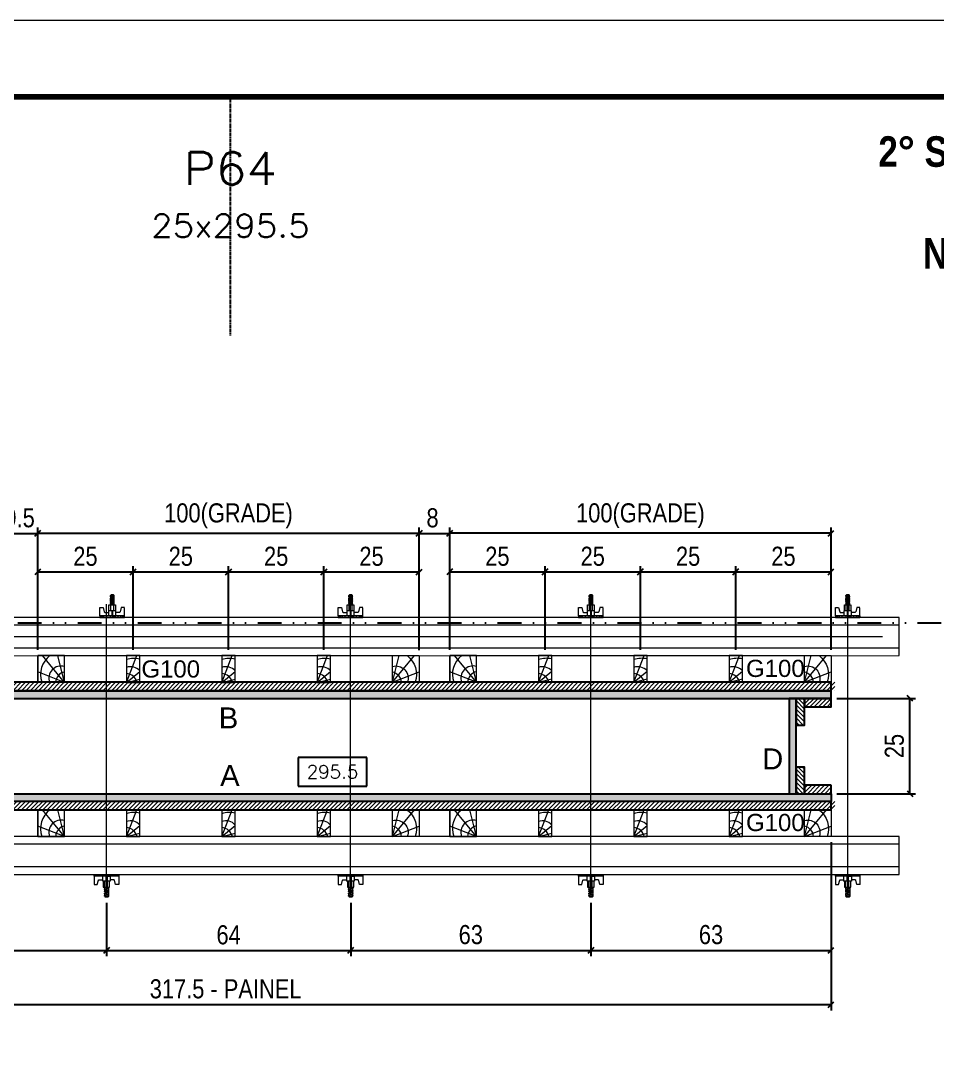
# Model space of a CAD drawing. Extents: x 13741 to 27878, y -21631 to 6985.
# Drawn here: x 15063 to 15544, y -448 to 93 of the extents above; entities that cross this region are included whole.
import ezdxf
from ezdxf.enums import TextEntityAlignment as Align

# ---------------------------------------------------------------- set-up
doc = ezdxf.new("R2010")
doc.units = 0
for name, pattern in [('DASHED', [0.75, 0.5, -0.25]), ('DIVIDE2', [0.625, 0.25, -0.125, 0, -0.125, 0, -0.125]), ('HIDDEN', [0.375, 0.25, -0.125])]:
    doc.linetypes.add(name, pattern=pattern)
for name, color, linetype in [('CHAPA', 1, 'Continuous'), ('COTA', 241, 'Continuous'), ('NOMENCLATURA', 7, 'Continuous'), ('Nível', 160, 'Continuous'), ('SARRAFO', 251, 'Continuous'), ('Texto de Titulo', 7, 'Continuous'), ('Texto Qtd Sarr', 242, 'Continuous'), ('TEXTO_GERAL', 7, 'Continuous')]:
    doc.layers.add(name, color=color, linetype=linetype)
for name, color, linetype, lineweight in [('Folhas', 255, 'Continuous', 9), ('Hachura', 251, 'Continuous', 9), ('Madeira', 126, 'Continuous', 18), ('Perfil Metálico', 224, 'Continuous', 18), ('SARRAFO DE PRESSAO', 251, 'DASHED', 9), ('Texto Seção', 7, 'Continuous', 15)]:
    doc.layers.add(name, color=color, linetype=linetype, lineweight=lineweight)
doc.styles.add('ARIAL', font='arial.ttf')
doc.styles.add('COTA TECNICA 2X', font='techl___.ttf', dxfattribs={"height": 10})
doc.styles.add('ROMANC', font='techb___.ttf', dxfattribs={"height": 2.5})
doc.styles.add('ROMANS', font='romans.shx')
doc.styles.add('SANSSERIF', font='sas_____.pfb')
doc.dimstyles.new('SECAO PILAR', dxfattribs={"dimtxt": 10, "dimasz": 3, "dimexe": 3, "dimexo": 3, "dimgap": 3, "dimtad": 1, "dimdec": 1, "dimlfac": 0.5, "dimzin": 12, "dimdsep": 46, "dimtxsty": 'COTA TECNICA 2X', "dimblk1": 'OBLIQUE', "dimblk2": 'OBLIQUE', "dimsah": 1, "dimcen": 0.9, "dimclrd": 256, "dimclre": 256, "dimclrt": 256, "dimadec": 1, "dimazin": 3, "dimtfac": 1, "dimtdec": 1, "dimtmove": 0, "dimatfit": 3, "dimfxl": 1, "dimtolj": 1, "dimtzin": 12, "dimarcsym": 0})
doc.dimstyles.new('SECÇÃO 2', dxfattribs={"dimtxt": 7, "dimasz": 6, "dimexe": 0.18, "dimexo": 2, "dimgap": -4, "dimtad": 3, "dimdec": 1, "dimlfac": 0.5, "dimzin": 12, "dimdsep": 46, "dimtxsty": 'ROMANS', "dimblk": 'ARCHTICK', "dimcen": 0.09, "dimse1": 1, "dimse2": 1, "dimsd1": 1, "dimsd2": 1, "dimclrd": 180, "dimclre": 5, "dimclrt": 1, "dimadec": 0, "dimazin": 3, "dimtfac": 1, "dimtdec": 1, "dimtofl": 0, "dimtmove": 0, "dimatfit": 3, "dimldrblk": 'ARCHTICK', "dimfxl": 1, "dimtolj": 1, "dimtzin": 0, "dimarcsym": 0})

# ---------------------------------------------------------------- blocks, each defined once
blk = doc.blocks.new('9999999999')
at = {"layer": 'Folhas'}
blk.add_lwpolyline([(98138.98, 34190.21), (99623.98, 34190.21), (99623.98, 35240.21), (98138.98, 35240.21)], close=True, dxfattribs=at)
at = {"layer": 'Folhas', "color": 30, "const_width": 3}
blk.add_lwpolyline([(98213.98, 34230.21), (99583.98, 34230.21), (99583.98, 35200.21), (98213.98, 35200.21)], close=True, dxfattribs=at)
blk = doc.blocks.new('*D1432')
at = {"layer": 'COTA', "color": 180, "lineweight": -2, "transparency": 16777216}
for p, q in [((15245.02, -292.98), (15209.02, -292.98)), ((15209.02, -292.98), (15209.02, -307.98)), ((15245.02, -307.98), (15245.02, -292.98)), ((15209.02, -307.98), (15245.02, -307.98))]:
    blk.add_line(p, q, dxfattribs=at)
at = {"layer": 'Defpoints', "color": 0, "transparency": 16777216}
for p in [(14875.47, -311.98), (15466.47, -311.98), (15466.47, -311.98)]:
    blk.add_point(p, dxfattribs=at)
at = {"layer": 'COTA', "color": 1, "transparency": 16777216, "insert": (15227.02, -300.48), "char_height": 7, "attachment_point": 5, "style": 'ROMANS'}
blk.add_mtext('\\A1;295.5', dxfattribs=at)
blk = doc.blocks.new('_ArchTick')
at = {"color": 0, "linetype": 'ByBlock', "const_width": 0.15}
blk.add_lwpolyline([(-0.5, -0.5), (0.5, 0.5)], dxfattribs=at)
blk = doc.blocks.new('_Oblique')
at = {"color": 0, "linetype": 'ByBlock', "lineweight": -2}
blk.add_line((-0.5, -0.5), (0.5, 0.5), dxfattribs=at)
blk = doc.blocks.new('*D1433')
at = {"layer": 'COTA', "lineweight": -2, "transparency": 16777216}
for p, q in [((14853.47, -337.37), (14853.47, -425.54)), ((15488.47, -337.33), (15488.47, -425.54)), ((14853.47, -422.54), (15488.47, -422.54))]:
    blk.add_line(p, q, dxfattribs=at)
at = {"layer": 'Defpoints', "color": 0, "transparency": 16777216}
for p in [(14853.47, -334.37), (15488.47, -334.33), (15488.47, -422.54)]:
    blk.add_point(p, dxfattribs=at)
at = {"layer": 'COTA', "lineweight": -2, "transparency": 16777216, "xscale": 3, "yscale": 3, "zscale": 3, "rotation": 180}
blk.add_blockref('_Oblique', (14853.47, -422.54), dxfattribs=at)
at = {"layer": 'COTA', "lineweight": -2, "transparency": 16777216, "xscale": 3, "yscale": 3, "zscale": 3}
blk.add_blockref('_Oblique', (15488.47, -422.54), dxfattribs=at)
at = {"layer": 'COTA', "transparency": 16777216, "insert": (15170.97, -414.32), "char_height": 10, "attachment_point": 5, "style": 'COTA TECNICA 2X'}
blk.add_mtext('\\A1;317.5 - PAINEL', dxfattribs=at)
blk = doc.blocks.new('*D1435')
at = {"layer": 'COTA', "lineweight": -2, "transparency": 16777216}
for p, q in [((15488.47, -337.38), (15488.47, -397.11)), ((15362.54, -369.15), (15362.54, -397.11)), ((15362.54, -394.11), (15488.47, -394.11))]:
    blk.add_line(p, q, dxfattribs=at)
at = {"layer": 'Defpoints', "color": 0, "transparency": 16777216}
for p in [(15488.47, -334.38), (15362.54, -366.15), (15488.47, -394.11)]:
    blk.add_point(p, dxfattribs=at)
at = {"layer": 'COTA', "lineweight": -2, "transparency": 16777216, "xscale": 3, "yscale": 3, "zscale": 3, "rotation": 180}
blk.add_blockref('_Oblique', (15362.54, -394.11), dxfattribs=at)
at = {"layer": 'COTA', "lineweight": -2, "transparency": 16777216, "xscale": 3, "yscale": 3, "zscale": 3}
blk.add_blockref('_Oblique', (15488.47, -394.11), dxfattribs=at)
at = {"layer": 'COTA', "transparency": 16777216, "insert": (15425.5, -385.89), "char_height": 10, "attachment_point": 5, "style": 'COTA TECNICA 2X'}
blk.add_mtext('\\A1;63', dxfattribs=at)
blk = doc.blocks.new('*D1453')
at = {"layer": 'COTA', "lineweight": -2, "transparency": 16777216}
for p, q in [((15491.47, -261.98), (15532.77, -261.98)), ((15529.77, -311.98), (15529.77, -261.98)), ((15491.47, -311.98), (15532.77, -311.98))]:
    blk.add_line(p, q, dxfattribs=at)
at = {"layer": 'Defpoints', "color": 0, "transparency": 16777216}
for p in [(15488.47, -261.98), (15529.77, -261.98), (15488.47, -311.98)]:
    blk.add_point(p, dxfattribs=at)
at = {"layer": 'COTA', "lineweight": -2, "transparency": 16777216, "xscale": 3, "yscale": 3, "zscale": 3}
for p, rotation in [((15529.77, -261.98), 90), ((15529.77, -311.98), 270)]:
    blk.add_blockref('_Oblique', p, dxfattribs=dict(at, rotation=rotation))
at = {"layer": 'COTA', "transparency": 16777216, "insert": (15521.66, -286.98), "char_height": 10, "attachment_point": 5, "rotation": 90, "style": 'COTA TECNICA 2X'}
blk.add_mtext('\\A1;25', dxfattribs=at)
blk = doc.blocks.new('C')
at = {"layer": 'Hachura', "color": 0}
for p, q in [((0, 3.22), (0, -3.22)), ((0.45, 3.22), (0, 3.22)), ((0.46, 3.16), (0, 3.16)), ((0.46, 3.05), (0, 3.05)), ((0.46, 2.88), (0, 2.88)), ((0, 2.75), (0, -1.16)), ((0.45, -3.23), (0.45, 3.22)), ((0.45, 3.22), (2.58, 3.22)), ((2.58, 3.22), (2.58, 2.39)), ((0.46, 2.65), (0, 2.65)), ((0.46, 2.23), (0, 2.23)), ((0.46, 1.51), (0, 1.51)), ((0.39, 0.49), (0.17, 0.49)), ((1.74, 0.97), (0.45, 0.97)), ((1.45, 0.1), (0.45, 0.1)), ((1.35, 1.94), (1.35, 0.96)), ((2.58, 2.39), (1.47, 2.09)), ((1.74, -0.97), (1.74, 0.97)), ((1.74, 0.97), (1.74, 0.84)), ((1.74, 0.97), (1.74, 0.84)), ((1.74, 0.84), (3.35, 0.84)), ((3.35, 0.45), (1.74, 0.45)), ((3.32, 0.84), (3.32, -0.84)), ((3.35, 0.84), (3.35, -0.84)), ((3.68, 0.45), (3.35, 0.45)), ((3.84, -0.52), (3.35, 0.45)), ((3.35, 0.06), (3.67, -0.57)), ((3.68, 0.45), (4.16, -0.52)), ((3.72, 0.5), (4.25, -0.57)), ((4.37, -0.55), (3.83, 0.53)), ((4.15, 0.45), (3.93, 0.45)), ((4.42, -0.52), (3.93, 0.45)), ((4.15, 0.45), (4.26, 0.45)), ((4.26, 0.45), (4.74, -0.52)), ((4.3, 0.5), (4.83, -0.57)), ((4.95, -0.55), (4.41, 0.53)), ((4.51, 0.45), (4.84, 0.45)), ((5, -0.52), (4.51, 0.45)), ((4.84, 0.45), (5.32, -0.52)), ((4.88, 0.5), (5.41, -0.57)), ((5.53, -0.55), (4.99, 0.53)), ((5.58, -0.52), (5.09, 0.45)), ((5.42, 0.45), (5.09, 0.45)), ((5.58, -0.52), (5.09, 0.45)), ((5.42, 0.45), (5.74, -0.19)), ((5.46, 0.5), (5.74, -0.07)), ((5.74, 0.19), (5.57, 0.53)), ((5.74, 0.32), (5.68, 0.45)), ((5.68, 0.45), (5.74, 0.45)), ((5.74, 0.45), (5.9, 0.29)), ((5.74, 0.45), (5.74, -0.52)), ((5.9, -0.36), (5.9, 0.29)), ((0.45, 0), (0, 0)), ((0.46, -1.52), (0, -1.52)), ((0.46, -2.23), (0, -2.23)), ((0.46, -2.65), (0, -2.65)), ((0.08, -0.48), (0.29, -0.48)), ((0.29, -0.48), (0.4, -0.48)), ((0.45, 0), (0.45, -0.97)), ((0.45, -0.16), (1.45, -0.16)), ((0.45, -0.65), (0.45, -0.32)), ((0.45, -3.23), (0.45, -0.65)), ((0.45, -0.97), (1.74, -0.97)), ((1.35, -1.94), (1.35, -0.97)), ((2.58, -2.39), (1.47, -2.1)), ((3.35, -0.32), (1.74, -0.32)), ((3.35, -0.84), (1.74, -0.84)), ((2.58, -3.23), (2.58, -2.39)), ((3.35, -0.07), (3.58, -0.52)), ((3.35, -0.52), (3.58, -0.52)), ((3.84, -0.52), (4.16, -0.52)), ((4.42, -0.52), (4.74, -0.52)), ((4.63, -0.52), (4.74, -0.52)), ((5, -0.52), (5.32, -0.52)), ((5.58, -0.52), (5.74, -0.52)), ((5.74, -0.52), (5.9, -0.36)), ((5.74, -0.52), (5.74, -0.52)), ((0.46, -2.88), (0, -2.88)), ((0.46, -3.05), (0, -3.05)), ((0.46, -3.16), (0, -3.16)), ((0, -3.22), (2.57, -3.22))]:
    blk.add_line(p, q, dxfattribs=at)
for centre, radius, start, end in [((1.52, 1.94), 0.161, 104.7436, 180), ((1.44, -0.03), 0.129, 272.695, 87.305), ((3.81, 0.39), 0.143, 25.5688, 154.4312), ((4.39, 0.39), 0.143, 25.5688, 154.4312), ((4.97, 0.39), 0.143, 25.5688, 154.4312), ((5.55, 0.39), 0.143, 25.5688, 154.4312), ((0.17, -0.37), 0.174, 221.744, 317.8592), ((1.52, -1.94), 0.161, 180, 255.2564), ((3.71, -0.4), 0.174, 222.1408, 318.256), ((4.29, -0.4), 0.174, 222.1408, 318.256), ((4.87, -0.4), 0.174, 222.1408, 318.256), ((5.45, -0.4), 0.174, 222.1408, 318.256), ((5.61, -0.4), 0.174, 317.8592, 318.256)]:
    blk.add_arc(centre, radius, start, end, dxfattribs=at)
blk = doc.blocks.new('*D1454')
at = {"layer": 'COTA', "lineweight": -2, "transparency": 16777216}
for p, q in [((14981.54, -369.15), (14981.54, -397.11)), ((15108.54, -369.15), (15108.54, -397.11)), ((14981.54, -394.11), (15108.54, -394.11))]:
    blk.add_line(p, q, dxfattribs=at)
at = {"layer": 'Defpoints', "color": 0, "transparency": 16777216}
for p in [(14981.54, -366.15), (15108.54, -366.15), (15108.54, -394.11)]:
    blk.add_point(p, dxfattribs=at)
at = {"layer": 'COTA', "lineweight": -2, "transparency": 16777216, "xscale": 3, "yscale": 3, "zscale": 3, "rotation": 180}
blk.add_blockref('_Oblique', (14981.54, -394.11), dxfattribs=at)
at = {"layer": 'COTA', "lineweight": -2, "transparency": 16777216, "xscale": 3, "yscale": 3, "zscale": 3}
blk.add_blockref('_Oblique', (15108.54, -394.11), dxfattribs=at)
at = {"layer": 'COTA', "transparency": 16777216, "insert": (15045.04, -385.89), "char_height": 10, "attachment_point": 5, "style": 'COTA TECNICA 2X'}
blk.add_mtext('\\A1;63.5', dxfattribs=at)
blk = doc.blocks.new('PONTALETE')
at = {"layer": 'Madeira'}
for q in [(2.71, 7), (7, 5.76), (7, 1.74)]:
    blk.add_line((0, 0), q, dxfattribs=at)
blk.add_lwpolyline([(0, 0), (7, 0), (7, 7), (0, 7)], close=True, dxfattribs=at)
for centre, radius, start, end in [((2.04, 0.06), 6.23, 37.2818, 109.0913), ((1.09, 0.9), 3.19, 343.603, 109.9847), ((-0.21, -0.78), 3.09, 14.6322, 86.0383)]:
    blk.add_arc(centre, radius, start, end, dxfattribs=at)
blk = doc.blocks.new('MEIO PONTALETE')
at = {"layer": 'Madeira'}
for q in [(2.71, 7), (3.5, 2.88), (3.5, 0.87)]:
    blk.add_line((0, 0), q, dxfattribs=at)
blk.add_lwpolyline([(0, 0), (3.5, 0), (3.5, 7), (0, 7)], close=True, dxfattribs=at)
for centre, radius, start, end in [((2.04, 0.06), 6.23, 76.4499, 109.0913), ((1.09, 0.9), 3.19, 40.9063, 109.9847), ((-0.21, -0.78), 3.09, 14.6322, 86.0383)]:
    blk.add_arc(centre, radius, start, end, dxfattribs=at)
blk = doc.blocks.new('*D1441')
at = {"layer": 'COTA', "lineweight": -2, "transparency": 16777216}
for p, q in [((15053.44, -236.68), (15053.44, -172.51)), ((15072.47, -236.58), (15072.47, -172.51)), ((15053.44, -175.51), (15072.47, -175.51))]:
    blk.add_line(p, q, dxfattribs=at)
at = {"layer": 'Defpoints', "color": 0, "transparency": 16777216}
for p in [(15072.47, -175.51), (15053.44, -239.68), (15072.47, -239.58)]:
    blk.add_point(p, dxfattribs=at)
at = {"layer": 'COTA', "lineweight": -2, "transparency": 16777216, "xscale": 3, "yscale": 3, "zscale": 3, "rotation": 180}
blk.add_blockref('_Oblique', (15053.44, -175.51), dxfattribs=at)
at = {"layer": 'COTA', "lineweight": -2, "transparency": 16777216, "xscale": 3, "yscale": 3, "zscale": 3}
blk.add_blockref('_Oblique', (15072.47, -175.51), dxfattribs=at)
at = {"layer": 'COTA', "transparency": 16777216, "insert": (15062.95, -167.37), "char_height": 10, "attachment_point": 5, "style": 'COTA TECNICA 2X'}
blk.add_mtext('\\A1;9.5', dxfattribs=at)
blk = doc.blocks.new('*D1442')
at = {"layer": 'COTA', "lineweight": -2, "transparency": 16777216}
for p, q in [((15072.47, -236.61), (15072.47, -192.69)), ((15122.47, -236.63), (15122.47, -192.69)), ((15072.47, -195.69), (15122.47, -195.69))]:
    blk.add_line(p, q, dxfattribs=at)
at = {"layer": 'Defpoints', "color": 0, "transparency": 16777216}
for p in [(15122.47, -195.69), (15072.47, -239.61), (15122.47, -239.63)]:
    blk.add_point(p, dxfattribs=at)
at = {"layer": 'COTA', "lineweight": -2, "transparency": 16777216, "xscale": 3, "yscale": 3, "zscale": 3, "rotation": 180}
blk.add_blockref('_Oblique', (15072.47, -195.69), dxfattribs=at)
at = {"layer": 'COTA', "lineweight": -2, "transparency": 16777216, "xscale": 3, "yscale": 3, "zscale": 3}
blk.add_blockref('_Oblique', (15122.47, -195.69), dxfattribs=at)
at = {"layer": 'COTA', "transparency": 16777216, "insert": (15097.47, -187.58), "char_height": 10, "attachment_point": 5, "style": 'COTA TECNICA 2X'}
blk.add_mtext('\\A1;25', dxfattribs=at)
blk = doc.blocks.new('*D1443')
at = {"layer": 'COTA', "lineweight": -2, "transparency": 16777216}
for p, q in [((15072.47, -236.61), (15072.47, -172.49)), ((15272.46, -236.64), (15272.46, -172.49)), ((15272.46, -175.49), (15072.47, -175.49))]:
    blk.add_line(p, q, dxfattribs=at)
at = {"layer": 'Defpoints', "color": 0, "transparency": 16777216}
for p in [(15072.47, -175.49), (15072.47, -239.61), (15272.46, -239.64)]:
    blk.add_point(p, dxfattribs=at)
at = {"layer": 'COTA', "lineweight": -2, "transparency": 16777216, "xscale": 3, "yscale": 3, "zscale": 3, "rotation": 180}
blk.add_blockref('_Oblique', (15072.47, -175.49), dxfattribs=at)
at = {"layer": 'COTA', "lineweight": -2, "transparency": 16777216, "xscale": 3, "yscale": 3, "zscale": 3}
blk.add_blockref('_Oblique', (15272.46, -175.49), dxfattribs=at)
at = {"layer": 'COTA', "transparency": 16777216, "insert": (15172.47, -166.27), "char_height": 10, "attachment_point": 5, "style": 'COTA TECNICA 2X'}
blk.add_mtext('\\A1;100(GRADE)', dxfattribs=at)
blk = doc.blocks.new('*D1444')
at = {"layer": 'COTA', "lineweight": -2, "transparency": 16777216}
for p, q in [((15122.47, -236.63), (15122.47, -192.69)), ((15172.47, -236.63), (15172.47, -192.69)), ((15122.47, -195.69), (15172.47, -195.69))]:
    blk.add_line(p, q, dxfattribs=at)
at = {"layer": 'Defpoints', "color": 0, "transparency": 16777216}
for p in [(15172.47, -195.69), (15122.47, -239.63), (15172.47, -239.63)]:
    blk.add_point(p, dxfattribs=at)
at = {"layer": 'COTA', "lineweight": -2, "transparency": 16777216, "xscale": 3, "yscale": 3, "zscale": 3, "rotation": 180}
blk.add_blockref('_Oblique', (15122.47, -195.69), dxfattribs=at)
at = {"layer": 'COTA', "lineweight": -2, "transparency": 16777216, "xscale": 3, "yscale": 3, "zscale": 3}
blk.add_blockref('_Oblique', (15172.47, -195.69), dxfattribs=at)
at = {"layer": 'COTA', "transparency": 16777216, "insert": (15147.47, -187.58), "char_height": 10, "attachment_point": 5, "style": 'COTA TECNICA 2X'}
blk.add_mtext('\\A1;25', dxfattribs=at)
blk = doc.blocks.new('*D1445')
at = {"layer": 'COTA', "lineweight": -2, "transparency": 16777216}
for p, q in [((15172.47, -236.63), (15172.47, -192.69)), ((15222.47, -236.63), (15222.47, -192.69)), ((15172.47, -195.69), (15222.47, -195.69))]:
    blk.add_line(p, q, dxfattribs=at)
at = {"layer": 'Defpoints', "color": 0, "transparency": 16777216}
for p in [(15222.47, -195.69), (15172.47, -239.63), (15222.47, -239.63)]:
    blk.add_point(p, dxfattribs=at)
at = {"layer": 'COTA', "lineweight": -2, "transparency": 16777216, "xscale": 3, "yscale": 3, "zscale": 3, "rotation": 180}
blk.add_blockref('_Oblique', (15172.47, -195.69), dxfattribs=at)
at = {"layer": 'COTA', "lineweight": -2, "transparency": 16777216, "xscale": 3, "yscale": 3, "zscale": 3}
blk.add_blockref('_Oblique', (15222.47, -195.69), dxfattribs=at)
at = {"layer": 'COTA', "transparency": 16777216, "insert": (15197.47, -187.58), "char_height": 10, "attachment_point": 5, "style": 'COTA TECNICA 2X'}
blk.add_mtext('\\A1;25', dxfattribs=at)
blk = doc.blocks.new('*D1446')
at = {"layer": 'COTA', "lineweight": -2, "transparency": 16777216}
for p, q in [((15222.47, -236.63), (15222.47, -192.69)), ((15272.46, -236.63), (15272.46, -192.69)), ((15222.47, -195.69), (15272.46, -195.69))]:
    blk.add_line(p, q, dxfattribs=at)
at = {"layer": 'Defpoints', "color": 0, "transparency": 16777216}
for p in [(15272.46, -195.69), (15222.47, -239.63), (15272.46, -239.63)]:
    blk.add_point(p, dxfattribs=at)
at = {"layer": 'COTA', "lineweight": -2, "transparency": 16777216, "xscale": 3, "yscale": 3, "zscale": 3, "rotation": 180}
blk.add_blockref('_Oblique', (15222.47, -195.69), dxfattribs=at)
at = {"layer": 'COTA', "lineweight": -2, "transparency": 16777216, "xscale": 3, "yscale": 3, "zscale": 3}
blk.add_blockref('_Oblique', (15272.46, -195.69), dxfattribs=at)
at = {"layer": 'COTA', "transparency": 16777216, "insert": (15247.47, -187.58), "char_height": 10, "attachment_point": 5, "style": 'COTA TECNICA 2X'}
blk.add_mtext('\\A1;25', dxfattribs=at)
blk = doc.blocks.new('*D1447')
at = {"layer": 'COTA', "lineweight": -2, "transparency": 16777216}
for p, q in [((15272.46, -236.66), (15272.46, -172.49)), ((15288.47, -236.61), (15288.47, -172.49)), ((15272.46, -175.49), (15288.47, -175.49))]:
    blk.add_line(p, q, dxfattribs=at)
at = {"layer": 'Defpoints', "color": 0, "transparency": 16777216}
for p in [(15288.47, -175.49), (15272.46, -239.66), (15288.47, -239.61)]:
    blk.add_point(p, dxfattribs=at)
at = {"layer": 'COTA', "lineweight": -2, "transparency": 16777216, "xscale": 3, "yscale": 3, "zscale": 3, "rotation": 180}
blk.add_blockref('_Oblique', (15272.46, -175.49), dxfattribs=at)
at = {"layer": 'COTA', "lineweight": -2, "transparency": 16777216, "xscale": 3, "yscale": 3, "zscale": 3}
blk.add_blockref('_Oblique', (15288.47, -175.49), dxfattribs=at)
at = {"layer": 'COTA', "transparency": 16777216, "insert": (15279.47, -167.4), "char_height": 10, "attachment_point": 5, "style": 'COTA TECNICA 2X'}
blk.add_mtext('\\A1;8', dxfattribs=at)
blk = doc.blocks.new('*D1448')
at = {"layer": 'COTA', "lineweight": -2, "transparency": 16777216}
for p, q in [((15288.47, -236.6), (15288.47, -192.67)), ((15338.47, -236.61), (15338.47, -192.67)), ((15288.47, -195.67), (15338.47, -195.67))]:
    blk.add_line(p, q, dxfattribs=at)
at = {"layer": 'Defpoints', "color": 0, "transparency": 16777216}
for p in [(15338.47, -195.67), (15288.47, -239.6), (15338.47, -239.61)]:
    blk.add_point(p, dxfattribs=at)
at = {"layer": 'COTA', "lineweight": -2, "transparency": 16777216, "xscale": 3, "yscale": 3, "zscale": 3, "rotation": 180}
blk.add_blockref('_Oblique', (15288.47, -195.67), dxfattribs=at)
at = {"layer": 'COTA', "lineweight": -2, "transparency": 16777216, "xscale": 3, "yscale": 3, "zscale": 3}
blk.add_blockref('_Oblique', (15338.47, -195.67), dxfattribs=at)
at = {"layer": 'COTA', "transparency": 16777216, "insert": (15313.47, -187.56), "char_height": 10, "attachment_point": 5, "style": 'COTA TECNICA 2X'}
blk.add_mtext('\\A1;25', dxfattribs=at)
blk = doc.blocks.new('*D1449')
at = {"layer": 'COTA', "lineweight": -2, "transparency": 16777216}
for p, q in [((15288.47, -236.6), (15288.47, -172.47)), ((15488.47, -236.62), (15488.47, -172.47)), ((15488.47, -175.47), (15288.47, -175.47))]:
    blk.add_line(p, q, dxfattribs=at)
at = {"layer": 'Defpoints', "color": 0, "transparency": 16777216}
for p in [(15288.47, -175.47), (15288.47, -239.6), (15488.47, -239.62)]:
    blk.add_point(p, dxfattribs=at)
at = {"layer": 'COTA', "lineweight": -2, "transparency": 16777216, "xscale": 3, "yscale": 3, "zscale": 3, "rotation": 180}
blk.add_blockref('_Oblique', (15288.47, -175.47), dxfattribs=at)
at = {"layer": 'COTA', "lineweight": -2, "transparency": 16777216, "xscale": 3, "yscale": 3, "zscale": 3}
blk.add_blockref('_Oblique', (15488.47, -175.47), dxfattribs=at)
at = {"layer": 'COTA', "transparency": 16777216, "insert": (15388.47, -166.25), "char_height": 10, "attachment_point": 5, "style": 'COTA TECNICA 2X'}
blk.add_mtext('\\A1;100(GRADE)', dxfattribs=at)
blk = doc.blocks.new('*D1450')
at = {"layer": 'COTA', "lineweight": -2, "transparency": 16777216}
for p, q in [((15338.47, -236.61), (15338.47, -192.67)), ((15388.47, -236.61), (15388.47, -192.67)), ((15338.47, -195.67), (15388.47, -195.67))]:
    blk.add_line(p, q, dxfattribs=at)
at = {"layer": 'Defpoints', "color": 0, "transparency": 16777216}
for p in [(15388.47, -195.67), (15338.47, -239.61), (15388.47, -239.61)]:
    blk.add_point(p, dxfattribs=at)
at = {"layer": 'COTA', "lineweight": -2, "transparency": 16777216, "xscale": 3, "yscale": 3, "zscale": 3, "rotation": 180}
blk.add_blockref('_Oblique', (15338.47, -195.67), dxfattribs=at)
at = {"layer": 'COTA', "lineweight": -2, "transparency": 16777216, "xscale": 3, "yscale": 3, "zscale": 3}
blk.add_blockref('_Oblique', (15388.47, -195.67), dxfattribs=at)
at = {"layer": 'COTA', "transparency": 16777216, "insert": (15363.47, -187.56), "char_height": 10, "attachment_point": 5, "style": 'COTA TECNICA 2X'}
blk.add_mtext('\\A1;25', dxfattribs=at)
blk = doc.blocks.new('*D1451')
at = {"layer": 'COTA', "lineweight": -2, "transparency": 16777216}
for p, q in [((15388.47, -236.61), (15388.47, -192.67)), ((15438.47, -236.61), (15438.47, -192.67)), ((15388.47, -195.67), (15438.47, -195.67))]:
    blk.add_line(p, q, dxfattribs=at)
at = {"layer": 'Defpoints', "color": 0, "transparency": 16777216}
for p in [(15438.47, -195.67), (15388.47, -239.61), (15438.47, -239.61)]:
    blk.add_point(p, dxfattribs=at)
at = {"layer": 'COTA', "lineweight": -2, "transparency": 16777216, "xscale": 3, "yscale": 3, "zscale": 3, "rotation": 180}
blk.add_blockref('_Oblique', (15388.47, -195.67), dxfattribs=at)
at = {"layer": 'COTA', "lineweight": -2, "transparency": 16777216, "xscale": 3, "yscale": 3, "zscale": 3}
blk.add_blockref('_Oblique', (15438.47, -195.67), dxfattribs=at)
at = {"layer": 'COTA', "transparency": 16777216, "insert": (15413.47, -187.56), "char_height": 10, "attachment_point": 5, "style": 'COTA TECNICA 2X'}
blk.add_mtext('\\A1;25', dxfattribs=at)
blk = doc.blocks.new('*D1452')
at = {"layer": 'COTA', "lineweight": -2, "transparency": 16777216}
for p, q in [((15438.47, -236.61), (15438.47, -192.67)), ((15488.47, -236.61), (15488.47, -192.67)), ((15438.47, -195.67), (15488.47, -195.67))]:
    blk.add_line(p, q, dxfattribs=at)
at = {"layer": 'Defpoints', "color": 0, "transparency": 16777216}
for p in [(15488.47, -195.67), (15438.47, -239.61), (15488.47, -239.61)]:
    blk.add_point(p, dxfattribs=at)
at = {"layer": 'COTA', "lineweight": -2, "transparency": 16777216, "xscale": 3, "yscale": 3, "zscale": 3, "rotation": 180}
blk.add_blockref('_Oblique', (15438.47, -195.67), dxfattribs=at)
at = {"layer": 'COTA', "lineweight": -2, "transparency": 16777216, "xscale": 3, "yscale": 3, "zscale": 3}
blk.add_blockref('_Oblique', (15488.47, -195.67), dxfattribs=at)
at = {"layer": 'COTA', "transparency": 16777216, "insert": (15463.47, -187.56), "char_height": 10, "attachment_point": 5, "style": 'COTA TECNICA 2X'}
blk.add_mtext('\\A1;25', dxfattribs=at)
blk = doc.blocks.new('*D1455')
at = {"layer": 'COTA', "lineweight": -2, "transparency": 16777216}
for p, q in [((15108.54, -369.15), (15108.54, -397.11)), ((15236.54, -369.15), (15236.54, -397.11)), ((15108.54, -394.11), (15236.54, -394.11))]:
    blk.add_line(p, q, dxfattribs=at)
at = {"layer": 'Defpoints', "color": 0, "transparency": 16777216}
for p in [(15108.54, -366.15), (15236.54, -366.15), (15236.54, -394.11)]:
    blk.add_point(p, dxfattribs=at)
at = {"layer": 'COTA', "lineweight": -2, "transparency": 16777216, "xscale": 3, "yscale": 3, "zscale": 3, "rotation": 180}
blk.add_blockref('_Oblique', (15108.54, -394.11), dxfattribs=at)
at = {"layer": 'COTA', "lineweight": -2, "transparency": 16777216, "xscale": 3, "yscale": 3, "zscale": 3}
blk.add_blockref('_Oblique', (15236.54, -394.11), dxfattribs=at)
at = {"layer": 'COTA', "transparency": 16777216, "insert": (15172.54, -386.01), "char_height": 10, "attachment_point": 5, "style": 'COTA TECNICA 2X'}
blk.add_mtext('\\A1;64', dxfattribs=at)
blk = doc.blocks.new('*D1456')
at = {"layer": 'COTA', "lineweight": -2, "transparency": 16777216}
for p, q in [((15236.54, -369.15), (15236.54, -397.11)), ((15362.54, -369.15), (15362.54, -397.11)), ((15236.54, -394.11), (15362.54, -394.11))]:
    blk.add_line(p, q, dxfattribs=at)
at = {"layer": 'Defpoints', "color": 0, "transparency": 16777216}
for p in [(15236.54, -366.15), (15362.54, -366.15), (15362.54, -394.11)]:
    blk.add_point(p, dxfattribs=at)
at = {"layer": 'COTA', "lineweight": -2, "transparency": 16777216, "xscale": 3, "yscale": 3, "zscale": 3, "rotation": 180}
blk.add_blockref('_Oblique', (15236.54, -394.11), dxfattribs=at)
at = {"layer": 'COTA', "lineweight": -2, "transparency": 16777216, "xscale": 3, "yscale": 3, "zscale": 3}
blk.add_blockref('_Oblique', (15362.54, -394.11), dxfattribs=at)
at = {"layer": 'COTA', "transparency": 16777216, "insert": (15299.54, -385.89), "char_height": 10, "attachment_point": 5, "style": 'COTA TECNICA 2X'}
blk.add_mtext('\\A1;63', dxfattribs=at)
blk = doc.blocks.new('titulo1')
at = {"layer": 'Defpoints', "color": 252, "linetype": 'HIDDEN', "ltscale": 2}
blk.add_line((0, 0), (0, 125), dxfattribs=at)
at = {"layer": 'Defpoints', "style": 'ROMANS', "oblique": 15}
blk.add_attdef('FOLHA', text='', height=10, dxfattribs=at).set_placement((0, 15.58), align=Align.MIDDLE_CENTER)
at = {"layer": 'Texto Qtd Sarr', "color": 3, "style": 'ROMANS', "oblique": 15}
for tag, height, p in [('TITULO', 17, (0, 71.45)), ('SEÇÃO', 12, (0, 41.55))]:
    blk.add_attdef(tag, text='', height=height, dxfattribs=at).set_placement(p, align=Align.MIDDLE_CENTER)

msp = doc.modelspace()

# ---------------------------------------------------------------- hatches: boundary and pattern name
at = {"layer": 'Hachura'}
h = msp.add_hatch(dxfattribs=at)
h.set_pattern_fill('ANSI31', color=256, scale=0.5, angle=180, style=0)
h.set_pattern_definition([(225, (5730.5154, -23182.9835), (1.12253202, -1.12253202), [])])
h.paths.add_polyline_path([(15490.45, -253.58), (15490.47, -257.98), (14854.47, -257.98), (14854.47, -253.58)])
h = msp.add_hatch(color=256, dxfattribs=at)
h.dxf.hatch_style = 1
h.paths.add_polyline_path([(15488.47, -261.98), (15488.47, -257.98), (14853.47, -257.98), (14853.47, -261.98)])
h = msp.add_hatch(color=256, dxfattribs=at)
h.dxf.hatch_style = 1
h.paths.add_polyline_path([(15466.47, -311.98), (15470.07, -311.98), (15470.07, -261.98), (15466.47, -261.98)])
h = msp.add_hatch(dxfattribs=at)
h.set_pattern_fill('ANSI31', color=256, scale=0.5, angle=270, style=0)
h.set_pattern_definition([(315, (38365.8754, -9764.9272), (1.12253202, 1.12253202), [])])
h.paths.add_polyline_path([(15474.47, -275.98), (15470.07, -275.98), (15470.07, -261.98), (15474.47, -261.98)])
h = msp.add_hatch(dxfattribs=at)
h.set_pattern_fill('ANSI31', color=256, scale=0.5, angle=180, style=0)
h.set_pattern_definition([(225, (6350.5154, -23191.3835), (1.12253202, -1.12253202), [])])
h.paths.add_polyline_path([(15488.47, -261.98), (15488.47, -266.38), (15474.47, -266.38), (15474.47, -261.98)])
h = msp.add_hatch(dxfattribs=at)
h.set_pattern_fill('ANSI31', color=256, scale=0.5, angle=270, style=0)
h.set_pattern_definition([(315, (38365.8754, -9800.9272), (1.12253202, 1.12253202), [])])
h.paths.add_polyline_path([(15474.47, -311.98), (15470.07, -311.98), (15470.07, -297.98), (15474.47, -297.98)])
h = msp.add_hatch(dxfattribs=at)
h.set_pattern_fill('ANSI31', color=256, scale=0.5, angle=180, style=0)
h.set_pattern_definition([(225, (5985.5154, -23203.3835), (1.12253202, -1.12253202), [])])
h.paths.add_polyline_path([(15474.47, -311.98), (15474.47, -307.58), (15488.47, -307.58), (15488.47, -311.98)])
h = msp.add_hatch(color=256, dxfattribs=at)
h.dxf.hatch_style = 1
h.paths.add_polyline_path([(15488.47, -311.98), (15488.47, -315.98), (14853.47, -315.98), (14853.47, -311.98)])
h = msp.add_hatch(dxfattribs=at)
h.set_pattern_fill('ANSI31', color=256, scale=0.5, angle=180, style=0)
h.set_pattern_definition([(225, (5730.5154, -23245.3835), (1.12253202, -1.12253202), [])])
h.paths.add_polyline_path([(15490.45, -315.98), (15490.47, -320.38), (14854.47, -320.38), (14854.47, -315.98)])

# ---------------------------------------------------------------- linework, layer by layer
at = {"layer": 'CHAPA'}
for points in [[(15488.47, -261.98), (15488.47, -257.98), (14853.47, -257.98), (14853.47, -261.98)], [(15466.47, -311.98), (15470.07, -311.98), (15470.07, -261.98), (15466.47, -261.98)], [(15488.47, -311.98), (15488.47, -315.98), (14853.47, -315.98), (14853.47, -311.98)]]:
    msp.add_lwpolyline(points, close=True, dxfattribs=at)
at = {"layer": 'Hachura'}
for p, q in [((15108.47, -365.15), (15108.47, -212.6)), ((15236.47, -365.15), (15236.47, -212.6)), ((15362.47, -365.15), (15362.47, -212.6)), ((15497.16, -365.15), (15497.16, -212.6)), ((14822.98, -229.57), (15515.5, -229.55))]:
    msp.add_line(p, q, dxfattribs=at)
at = {"layer": 'Madeira'}
for points in [[(15072.46, -253.59), (15072.47, -239.59), (15272.46, -239.59), (15272.45, -253.59)], [(15288.46, -253.57), (15288.47, -239.57), (15488.47, -239.58), (15488.45, -253.58)], [(15072.46, -334.37), (15072.47, -320.37), (15272.46, -320.38), (15272.45, -334.38)], [(15288.46, -334.36), (15288.47, -320.36), (15488.47, -320.36), (15488.45, -334.36)]]:
    msp.add_lwpolyline(points, close=True, dxfattribs=at)
at = {"layer": 'Nível', "color": 4, "linetype": 'DIVIDE2', "ltscale": 50}
msp.add_line((13741.09, -222.44), (17496.97, -222.44), dxfattribs=at)
at = {"layer": 'Perfil Metálico'}
for p, q in [((15524.19, -223.64), (14817.75, -223.64)), ((15524.19, -235.64), (14817.75, -235.64)), ((15524.19, -338.38), (14817.75, -338.38)), ((15524.19, -350.38), (14817.75, -350.38))]:
    msp.add_line(p, q, dxfattribs=at)
for points in [[(15524.19, -239.57), (15524.19, -219.57), (14817.75, -219.64), (14817.75, -239.64)], [(14817.75, -334.38), (14817.75, -354.38), (15524.19, -354.32), (15524.19, -334.32)]]:
    msp.add_lwpolyline(points, close=True, dxfattribs=at)
at = {"layer": 'SARRAFO'}
for points in [[(14853.47, -257.98), (15488.47, -257.98), (15488.45, -253.58), (14853.47, -253.58)], [(14853.47, -257.98), (15488.47, -257.98), (15488.45, -253.58), (14853.47, -253.58)], [(15470.07, -261.98), (15470.07, -275.98), (15474.47, -275.98), (15474.47, -261.98)], [(15470.07, -261.98), (15470.07, -275.98), (15474.47, -275.98), (15474.47, -261.98)], [(15474.47, -266.38), (15488.47, -266.38), (15488.47, -261.98), (15474.47, -261.98)], [(15474.47, -266.38), (15488.47, -266.38), (15488.47, -261.98), (15474.47, -261.98)], [(15470.07, -297.98), (15470.07, -311.98), (15474.47, -311.98), (15474.47, -297.98)], [(15470.07, -297.98), (15470.07, -311.98), (15474.47, -311.98), (15474.47, -297.98)], [(15488.47, -307.58), (15474.47, -307.58), (15474.47, -311.98), (15488.47, -311.98)], [(15488.47, -307.58), (15474.47, -307.58), (15474.47, -311.98), (15488.47, -311.98)], [(14853.47, -320.38), (15488.47, -320.38), (15488.45, -315.98), (14853.47, -315.98)], [(14853.47, -320.38), (15488.47, -320.38), (15488.45, -315.98), (14853.47, -315.98)]]:
    msp.add_lwpolyline(points, close=True, dxfattribs=at)

# ---------------------------------------------------------------- block references
at = {"layer": 'Hachura', "linetype": 'Continuous', "yscale": 2, "zscale": 2}
for p, xscale, rotation in [((15111.46, -219.6), 2, 90.00000000000001), ((15236.46, -219.6), 2, 90.00000000000001), ((15362.46, -219.6), 2, 90.00000000000001), ((15497.15, -219.6), 2, 90.00000000000001), ((15108.47, -354.35), -2, 90), ((15236.47, -354.35), -2, 90), ((15362.47, -354.35), -2, 90), ((15497.16, -354.35), -2, 90)]:
    msp.add_blockref('C', p, dxfattribs=dict(at, xscale=xscale, rotation=rotation))
at = {"layer": 'Madeira'}
for name, p, xscale, yscale, zscale, rotation in [('PONTALETE', (15086.46, -253.59), 2, 2, 2, 89.93708930310329), ('MEIO PONTALETE', (15118.96, -253.59), 1.999999997962732, 1.999999997962732, 1.999999997962732, 359.9370893031033), ('MEIO PONTALETE', (15168.96, -253.59), 1.999999997962732, 1.999999997962732, 1.999999997962732, 359.9370893031033), ('MEIO PONTALETE', (15218.96, -253.59), 1.999999997962732, 1.999999997962732, 1.999999997962732, 359.9370893031033), ('PONTALETE', (15258.45, -253.57), -2, 2, 2, 269.9370893031033), ('PONTALETE', (15302.46, -253.58), 2, 2, 2, 89.93708930310329), ('MEIO PONTALETE', (15334.96, -253.57), 1.999999997962732, 1.999999997962732, 1.999999997962732, 359.9370893031033), ('MEIO PONTALETE', (15384.96, -253.57), 1.999999997962732, 1.999999997962732, 1.999999997962732, 359.9370893031033), ('MEIO PONTALETE', (15434.96, -253.57), 1.999999997962732, 1.999999997962732, 1.999999997962732, 359.9370893031033), ('PONTALETE', (15474.45, -253.56), -2, 2, 2, 269.9370893031033), ('PONTALETE', (15086.46, -334.38), 2, 2, 2, 89.93708930310329), ('MEIO PONTALETE', (15118.96, -334.37), 1.999999997962732, 1.999999997962732, 1.999999997962732, 359.9370893031033), ('MEIO PONTALETE', (15168.96, -334.37), 1.999999997962732, 1.999999997962732, 1.999999997962732, 359.9370893031033), ('MEIO PONTALETE', (15218.96, -334.37), 1.999999997962732, 1.999999997962732, 1.999999997962732, 359.9370893031033), ('PONTALETE', (15258.45, -334.36), -2, 2, 2, 269.9370893031033), ('PONTALETE', (15302.46, -334.37), 2, 2, 2, 89.93708930310329), ('MEIO PONTALETE', (15334.96, -334.36), 1.999999997962732, 1.999999997962732, 1.999999997962732, 359.9370893031033), ('MEIO PONTALETE', (15384.96, -334.36), 1.999999997962732, 1.999999997962732, 1.999999997962732, 359.9370893031033), ('MEIO PONTALETE', (15434.96, -334.36), 1.999999997962732, 1.999999997962732, 1.999999997962732, 359.9370893031033), ('PONTALETE', (15474.45, -334.35), -2, 2, 2, 269.9370893031033)]:
    msp.add_blockref(name, p, dxfattribs=dict(at, xscale=xscale, yscale=yscale, zscale=zscale, rotation=rotation))
at = {"layer": 'SARRAFO DE PRESSAO', "color": 6, "linetype": 'ByBlock'}
msp.add_blockref('9999999999', (-83725.51, -35146.93), dxfattribs=at)
at = {"layer": 'Texto Seção'}
ref = msp.add_blockref('titulo1', (15173.47, -71.72), dxfattribs=at)
ref.add_attrib('TITULO', 'P64', dxfattribs={"layer": 'Texto de Titulo', "color": 7, "height": 17, "style": 'ROMANS', "width": 1.1}).set_placement((15173.47, 15.78), align=Align.MIDDLE_CENTER)
ref.add_attrib('SEÇÃO', '25x295.5', dxfattribs={"layer": 'Texto de Titulo', "color": 7, "height": 12, "style": 'ROMANS', "width": 1.1}).set_placement((15173.47, -14.22), align=Align.MIDDLE_CENTER)

# ---------------------------------------------------------------- texts
at = {"layer": 'NOMENCLATURA', "color": 2, "insert": (15661.31, 59.34), "char_height": 16, "attachment_point": 2, "style": 'ROMANC'}
msp.add_mtext_dynamic_manual_height_columns('\\P2° SUBSOLO INFERIOR - PD: 3,60\\PNÍVEL DE SAÍDA: 761.44\\PNIVEL DE CHEGADA: 765.04', width=432.3511, gutter_width=1, heights=[0], dxfattribs=at)
at = {"layer": 'TEXTO_GERAL', "color": 0, "linetype": 'Continuous', "style": 'SANSSERIF'}
for p in [(15126.81, -246.58), (15443.85, -246.27), (15443.85, -327.06)]:
    msp.add_text('G100', height=9, dxfattribs=at).set_placement(p, align=Align.MIDDLE_LEFT)
at = {"layer": 'TEXTO_GERAL', "style": 'ARIAL'}
for s, p in [('B', (15172.47, -272.23)), ('D', (15457.83, -293.72)), ('A', (15173.21, -302.46))]:
    msp.add_text(s, height=11, dxfattribs=at).set_placement(p, align=Align.MIDDLE_CENTER)

# ---------------------------------------------------------------- dimensions: what is measured, and where the dimension line sits
at = {"layer": 'COTA'}
for base, p1, p2, dimstyle, picture, middle in [((15072.47, -175.51), (15053.44, -239.68), (15072.47, -239.58), 'SECAO PILAR', '*D1441', (15062.95, -175.51)), ((15288.47, -175.49), (15272.46, -239.66), (15288.47, -239.61), 'SECAO PILAR', '*D1447', (15279.47, -175.49)), ((15466.47, -311.98), (14875.47, -311.98), (15466.47, -311.98), 'SECÇÃO 2', '*D1432', (15227.02, -311.98))]:
    dim = msp.add_linear_dim(base=base, p1=p1, p2=p2, dimstyle=dimstyle, dxfattribs=at)
    dim.commit()
    dim.dimension.update_dxf_attribs({"geometry": picture, "text_midpoint": middle, "dimtype": 160})
for base, p1, p2, text, picture, middle in [((15072.47, -175.49), (15272.46, -239.64), (15072.47, -239.61), '<>(GRADE)', '*D1443', (15172.47, -166.27)), ((15288.47, -175.47), (15488.47, -239.62), (15288.47, -239.6), '<>(GRADE)', '*D1449', (15388.47, -166.25)), ((15488.47, -422.54), (14853.47, -334.37), (15488.47, -334.33), '<> - PAINEL', '*D1433', (15170.97, -414.32))]:
    dim = msp.add_linear_dim(base=base, p1=p1, p2=p2, text=text, dimstyle='SECAO PILAR', dxfattribs=at)
    dim.commit()
    dim.dimension.update_dxf_attribs({"geometry": picture, "text_midpoint": middle})
for base, p1, p2, picture, middle in [((15122.47, -195.69), (15072.47, -239.61), (15122.47, -239.63), '*D1442', (15097.47, -187.58)), ((15172.47, -195.69), (15122.47, -239.63), (15172.47, -239.63), '*D1444', (15147.47, -187.58)), ((15222.47, -195.69), (15172.47, -239.63), (15222.47, -239.63), '*D1445', (15197.47, -187.58)), ((15272.46, -195.69), (15222.47, -239.63), (15272.46, -239.63), '*D1446', (15247.47, -187.58)), ((15338.47, -195.67), (15288.47, -239.6), (15338.47, -239.61), '*D1448', (15313.47, -187.56)), ((15388.47, -195.67), (15338.47, -239.61), (15388.47, -239.61), '*D1450', (15363.47, -187.56)), ((15438.47, -195.67), (15388.47, -239.61), (15438.47, -239.61), '*D1451', (15413.47, -187.56)), ((15488.47, -195.67), (15438.47, -239.61), (15488.47, -239.61), '*D1452', (15463.47, -187.56)), ((15488.47, -394.11), (15362.54, -366.15), (15488.47, -334.38), '*D1435', (15425.5, -385.89)), ((15108.54, -394.11), (14981.54, -366.15), (15108.54, -366.15), '*D1454', (15045.04, -385.89)), ((15236.54, -394.11), (15108.54, -366.15), (15236.54, -366.15), '*D1455', (15172.54, -386.01)), ((15362.54, -394.11), (15236.54, -366.15), (15362.54, -366.15), '*D1456', (15299.54, -385.89))]:
    dim = msp.add_linear_dim(base=base, p1=p1, p2=p2, dimstyle='SECAO PILAR', dxfattribs=at)
    dim.commit()
    dim.dimension.update_dxf_attribs({"geometry": picture, "text_midpoint": middle})
dim = msp.add_linear_dim(base=(15529.77, -261.98), p1=(15488.47, -311.98), p2=(15488.47, -261.98), angle=90, dimstyle='SECAO PILAR', dxfattribs=at)
dim.commit()
dim.dimension.update_dxf_attribs({"geometry": '*D1453', "text_midpoint": (15521.66, -286.98)})

doc.saveas('drawing.dxf')
